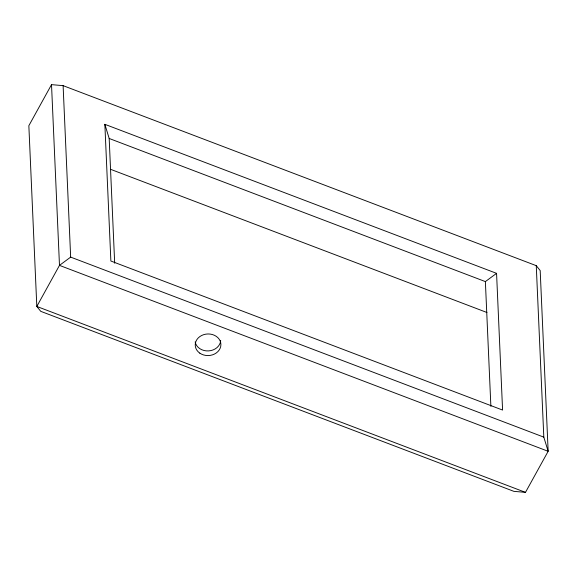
<?xml version="1.0" encoding="UTF-8"?>
<svg xmlns="http://www.w3.org/2000/svg" width="577" height="577" viewBox="0 0 577 577"><rect width="100%" height="100%" fill="white"/><g stroke="black" fill="none" stroke-linecap="round" stroke-linejoin="round"><path stroke-width="0.87" d="M51.519 84.639L28.85 125.707L36.813 306.445L40.736 311.335L513.891 491.352L525.481 492.361L548.15 451.293L540.187 270.555L536.264 265.665L63.109 85.648L51.519 84.639L59.481 265.377L36.813 306.445L525.481 492.361M63.109 85.648L70.661 257.118L59.481 265.377L548.15 451.293L543.815 437.135L536.264 265.665M490.876 406.352L485.38 281.598L496.566 273.347L104.855 124.315L110.871 261.028L502.581 410.059L496.566 273.347M104.855 124.315L109.183 138.473L485.38 281.598M110.64 169.335L486.974 312.51M70.661 257.118L543.815 437.135M109.183 138.473L114.679 263.22M220.688 340.444A12.845 10.804 -2.5 0 1 208.542 350.91A12.845 10.804 -2.5 0 1 195.163 341.923M199.793 353.138A12.845 10.804 -2.5 0 0 220.71 346.488A12.845 10.804 -2.5 0 0 203.681 334.667A12.845 10.804 -2.5 0 0 199.793 353.138"/></g></svg>
